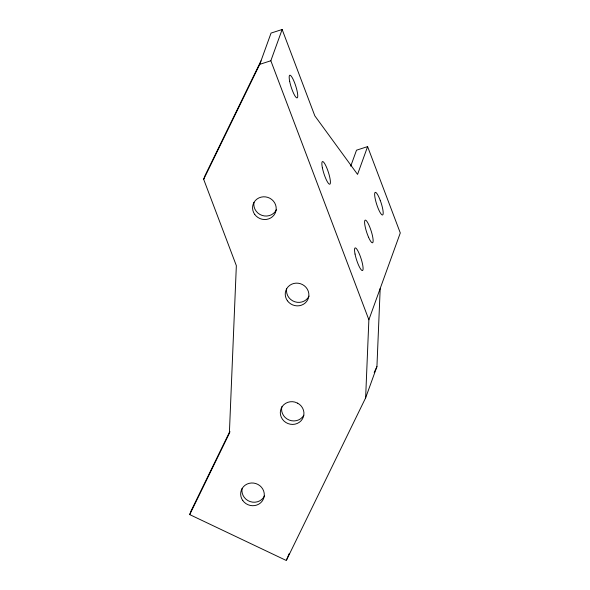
<?xml version="1.0" encoding="UTF-8"?>
<svg xmlns="http://www.w3.org/2000/svg" width="590" height="590" viewBox="0 0 590 590"><rect width="100%" height="100%" fill="white"/><g stroke="black" fill="none" stroke-linecap="round" stroke-linejoin="round"><path stroke-width="0.89" d="M380.189 288.532L376.929 366.641L365.623 397.889L286.312 560.5L189.715 514.598L229.37 433.296L236.347 265.655L203.668 179.316L204.922 175.842L261.001 60.866M365.623 397.889L368.875 319.773L400.286 232.947L367.607 146.608L356.515 150.192L350.726 166.188M203.668 179.316L259.748 64.34L271.053 33.077L282.145 29.5L314.824 115.839L357.555 174.397L367.607 146.608M368.875 319.773L270.84 60.755L282.145 29.5M189.715 514.598L190.968 511.124L229.827 431.467M229.37 433.296L229.871 431.902M286.563 559.807L289.13 553.7M374.2 372.46L376.929 366.641M259.748 64.34L270.84 60.755M276.371 209.789A11.889 11.299 19.9 0 1 262.13 215.431A11.889 11.299 19.9 0 1 253.988 202.392M303.828 415.227A11.889 11.299 19.9 0 1 289.248 420.087A11.889 11.299 19.9 0 1 281.865 406.658M264.468 495.976A11.889 11.299 19.9 0 1 250.219 501.618A11.889 11.299 19.9 0 1 242.084 488.579M309.049 296.128A11.889 11.299 19.9 0 1 294.808 301.77A11.889 11.299 19.9 0 1 286.666 288.731M297.677 403.184L294.786 402.055A11.889 11.299 19.9 0 0 280.567 415.05A11.889 11.299 19.9 0 0 299.248 422.344A11.889 11.299 19.9 0 0 297.677 403.184M380.233 200.349L379.134 197.657A11.889 2.331 72.1 0 0 374.96 197.503A11.889 2.331 72.1 0 0 382.055 214.9A11.889 2.331 72.1 0 0 380.233 200.349M368.573 237.291L367.481 234.577A11.889 2.331 72.1 0 1 365.793 220.254A11.889 2.331 72.1 0 1 372.858 237.8A11.889 2.331 72.1 0 1 368.573 237.291M254.725 214.413A11.889 11.299 19.9 0 0 275.117 213.263A11.889 11.299 19.9 0 0 263.31 196.809A11.889 11.299 19.9 0 0 254.725 214.413M242.815 500.6A11.889 11.299 19.9 0 0 263.206 499.45A11.889 11.299 19.9 0 0 251.399 482.996A11.889 11.299 19.9 0 0 242.815 500.6M287.404 300.753A11.889 11.299 19.9 0 0 307.796 299.602A11.889 11.299 19.9 0 0 295.988 283.148A11.889 11.299 19.9 0 0 287.404 300.753M322.361 167.722A11.889 2.331 72.1 0 0 329.758 184.22A11.889 2.331 72.1 0 0 326.292 166.749A11.889 2.331 72.1 0 0 322.361 167.722M289.683 81.383A11.889 2.331 72.1 0 0 297.08 97.881A11.889 2.331 72.1 0 0 293.621 80.41A11.889 2.331 72.1 0 0 289.683 81.383M355.04 254.061A11.889 2.331 72.1 0 0 362.437 270.559A11.889 2.331 72.1 0 0 358.971 253.088A11.889 2.331 72.1 0 0 355.04 254.061"/></g></svg>
